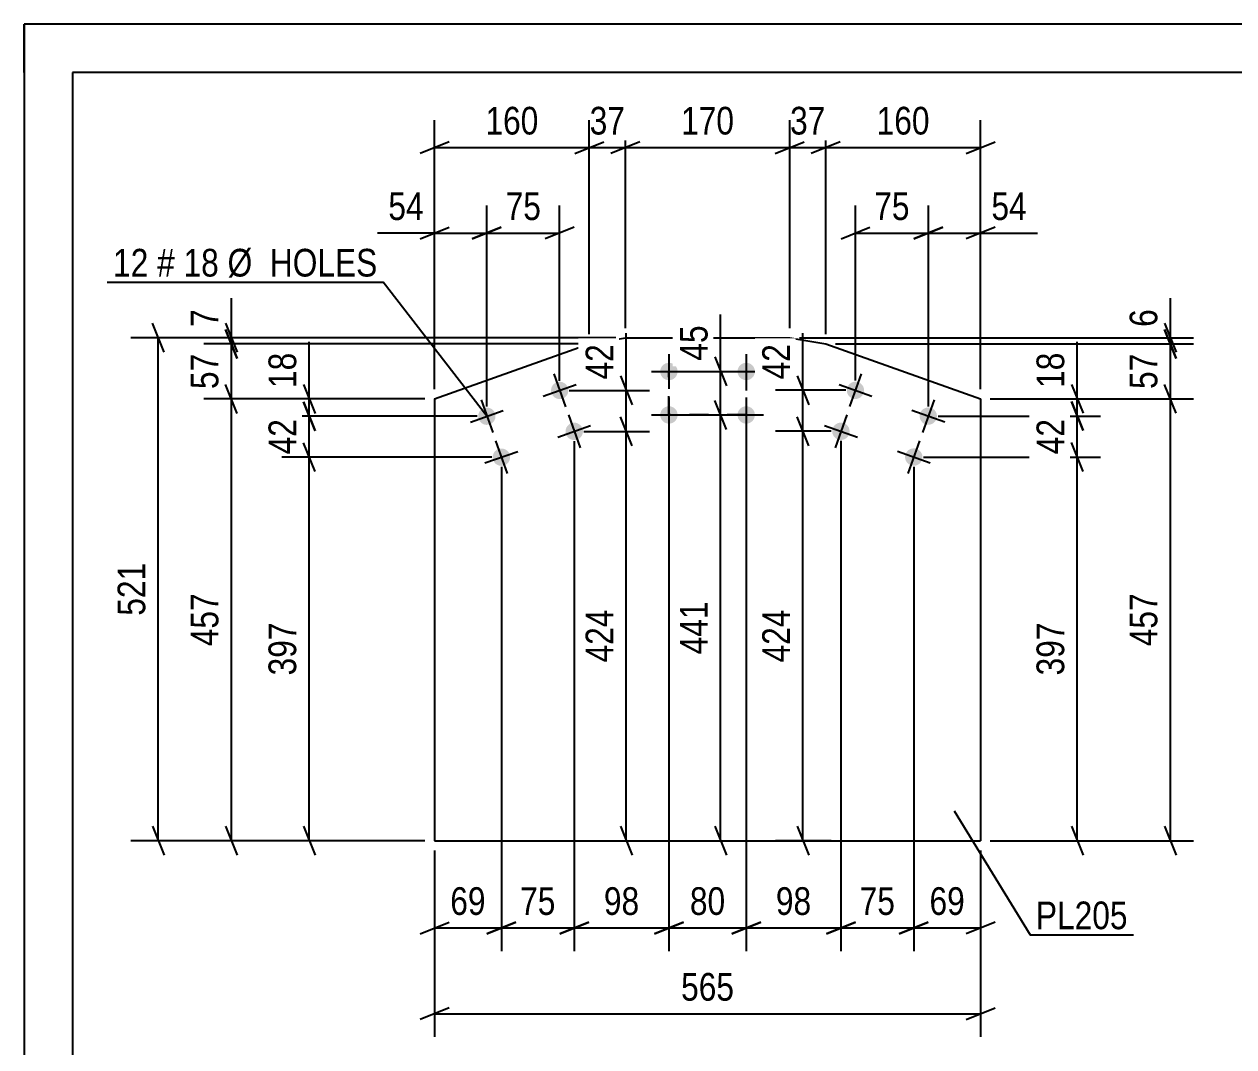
# Model space of a CAD drawing. Header units: millimetres. Extents: x 0 to 420, y 0 to 297.
# Drawn here: x 0 to 125.2, y 191.1 to 297 of the extents above; entities that cross this region are included whole.
import ezdxf

# ---------------------------------------------------------------- set-up
doc = ezdxf.new("R2010")
doc.units = ezdxf.units.MM
doc.linetypes.add('DXK_LINE_DOT2', pattern=[3.9198, 1.9599, -1.9599])
doc.styles.add('Arial Narrow', font='ARIALN.TTF', dxfattribs={"height": 0.2})

# ---------------------------------------------------------------- blocks, each defined once
blk = doc.blocks.new('Unknown-318934331-1115')
at = {"color": 5, "linetype": 'Continuous'}
for p, q in [((420, 297), (0, 297)), ((0, 297), (0, 0)), ((0, 292), (0, 297)), ((415, 292), (5, 292)), ((5, 292), (5, 5))]:
    blk.add_line(p, q, dxfattribs=at)
blk = doc.blocks.new('Bolt-318934331-9579 - 9576')
at = {"linetype": 'Continuous'}
for points in [[(67.63, 261.05, -1), (65.83, 261.05, -1)], [(75.63, 261.05, -1), (73.83, 261.05, -1)], [(67.63, 256.55, -1), (65.83, 256.55, -1)], [(75.63, 256.55, -1), (73.83, 256.55, -1)]]:
    blk.add_hatch(color=1, dxfattribs=at).paths.add_polyline_path(points)
at = {"color": 1, "linetype": 'Continuous'}
for p, q in [((66.73, 262.85), (66.73, 259.25)), ((74.73, 262.85), (74.73, 259.25)), ((64.93, 261.05), (68.53, 261.05)), ((72.93, 261.05), (76.53, 261.05)), ((66.73, 258.35), (66.73, 254.75)), ((74.73, 258.35), (74.73, 254.75)), ((64.93, 256.55), (68.53, 256.55)), ((72.93, 256.55), (76.53, 256.55))]:
    blk.add_line(p, q, dxfattribs=at)
blk = doc.blocks.new('Part-318934331-9577 - 9576')
at = {"color": 2, "linetype": 'Continuous'}
for p, q in [((58.49, 263.9), (62.23, 264.55)), ((62.23, 264.55), (79.23, 264.55)), ((79.23, 264.55), (82.96, 263.91)), ((42.47, 258.21), (58.49, 263.9)), ((82.96, 263.91), (98.99, 258.22)), ((42.47, 258.21), (42.47, 212.48)), ((98.99, 258.22), (98.99, 212.48)), ((42.47, 212.48), (98.99, 212.48))]:
    blk.add_line(p, q, dxfattribs=at)
blk = doc.blocks.new('Bolt-318934331-9578 - 9576')
at = {"linetype": 'Continuous'}
for points in [[(86.88, 258.8, -1), (85.19, 259.4, -1)], [(94.42, 256.13, -1), (92.73, 256.73, -1)], [(85.38, 254.56, -1), (83.68, 255.16, -1)], [(92.92, 251.89, -1), (91.22, 252.49, -1)]]:
    blk.add_hatch(color=1, dxfattribs=at).paths.add_polyline_path(points)
at = {"color": 1, "linetype": 'Continuous'}
for p, q in [((86.64, 260.8), (85.43, 257.41)), ((84.34, 259.7), (87.73, 258.5)), ((94.18, 258.12), (92.97, 254.73)), ((91.88, 257.03), (95.27, 255.83)), ((82.83, 255.46), (86.23, 254.26)), ((85.13, 256.56), (83.93, 253.16)), ((92.67, 253.88), (91.47, 250.49)), ((90.37, 252.79), (93.77, 251.58))]:
    blk.add_line(p, q, dxfattribs=at)
blk = doc.blocks.new('Bolt-318934331-9580 - 9576')
at = {"linetype": 'Continuous'}
for points in [[(56.27, 259.39, -1), (54.58, 258.79, -1)], [(48.73, 256.72, -1), (47.04, 256.12, -1)], [(57.78, 255.15, -1), (56.08, 254.55, -1)], [(50.24, 252.48, -1), (48.54, 251.88, -1)]]:
    blk.add_hatch(color=1, dxfattribs=at).paths.add_polyline_path(points)
at = {"color": 1, "linetype": 'Continuous'}
for p, q in [((54.82, 260.79), (56.03, 257.4)), ((53.73, 258.49), (57.12, 259.7)), ((47.28, 258.12), (48.49, 254.72)), ((46.19, 255.82), (49.58, 257.02)), ((55.23, 254.25), (58.62, 255.45)), ((56.33, 256.55), (57.53, 253.16)), ((48.79, 253.87), (49.99, 250.48)), ((47.69, 251.58), (51.08, 252.78))]:
    blk.add_line(p, q, dxfattribs=at)
blk = doc.blocks.new('Rectangle-318934331-12701 - 9576')
at = {"color": 1, "linetype": 'DXK_LINE_DOT2'}
blk.add_lwpolyline([(66.73, 261.05), (74.73, 261.05), (74.73, 256.55), (66.73, 256.55), (66.73, 261.05)], close=True, dxfattribs=at)
blk = doc.blocks.new('StraightDimension-318934331-12631 - 9576')
at = {"color": 7, "linetype": 'Continuous'}
for p, q in [((49.39, 251.18), (49.39, 201.05)), ((42.47, 211.48), (42.47, 201.05)), ((40.97, 202.85), (43.97, 204.05)), ((42.47, 203.45), (49.39, 203.45)), ((50.89, 204.05), (47.89, 202.85))]:
    blk.add_line(p, q, dxfattribs=at)
at = {"color": 0}
blk.add_wipeout([(48.36, 204.2), (48.36, 208.4), (43.5, 208.4), (43.5, 204.2)], dxfattribs=at)
at = {"color": 3, "style": 'Arial Narrow'}
blk.add_text('69', height=2.863, dxfattribs=at).set_placement((44.1, 204.8))
blk = doc.blocks.new('StraightDimension-318934331-12462 - 9576')
at = {"color": 7, "linetype": 'Continuous'}
for p, q in [((42.47, 259.21), (42.47, 278.23)), ((47.88, 257.42), (47.88, 278.23)), ((40.97, 274.78), (43.97, 275.98)), ((49.38, 275.98), (46.38, 274.78)), ((42.47, 275.38), (36.57, 275.38)), ((42.47, 275.38), (36.57, 275.38)), ((42.47, 275.38), (47.88, 275.38))]:
    blk.add_line(p, q, dxfattribs=at)
at = {"color": 0}
blk.add_wipeout([(41.95, 276.13), (41.95, 280.33), (37.09, 280.33), (37.09, 276.13)], dxfattribs=at)
at = {"color": 3, "style": 'Arial Narrow'}
blk.add_text('54', height=2.863, dxfattribs=at).set_placement((37.69, 276.73))
blk = doc.blocks.new('StraightDimension-318934331-12630 - 9576')
at = {"color": 7, "linetype": 'Continuous'}
for p, q in [((56.93, 253.85), (56.93, 201.05)), ((49.39, 251.18), (49.39, 201.05)), ((47.89, 202.85), (50.89, 204.05)), ((49.39, 203.45), (56.93, 203.45)), ((58.43, 204.05), (55.43, 202.85))]:
    blk.add_line(p, q, dxfattribs=at)
at = {"color": 0}
blk.add_wipeout([(55.59, 204.2), (55.59, 208.4), (50.73, 208.4), (50.73, 204.2)], dxfattribs=at)
at = {"color": 3, "style": 'Arial Narrow'}
blk.add_text('75', height=2.863, dxfattribs=at).set_placement((51.33, 204.8))
blk = doc.blocks.new('StraightDimension-318934331-12736 - 9576')
at = {"color": 7, "linetype": 'Continuous'}
for p, q in [((80.6, 259.1), (80.6, 265.01)), ((80.6, 259.1), (80.6, 265.01)), ((80, 260.6), (81.2, 257.6)), ((85.04, 259.1), (77.75, 259.1)), ((80.6, 254.86), (80.6, 259.1)), ((81.2, 253.36), (80, 256.36)), ((83.53, 254.86), (77.75, 254.86))]:
    blk.add_line(p, q, dxfattribs=at)
at = {"color": 0}
blk.add_wipeout([(79.85, 264.48), (75.65, 264.48), (75.65, 259.63), (79.85, 259.63)], dxfattribs=at)
at = {"color": 3, "style": 'Arial Narrow'}
blk.add_text('42', height=2.863, rotation=90.0002, dxfattribs=at).set_placement((79.25, 260.23))
blk = doc.blocks.new('StraightDimension-318934331-10166 - 9576')
at = {"color": 7, "linetype": 'Continuous'}
for p, q in [((42.47, 211.48), (42.47, 192.17)), ((98.99, 211.48), (98.99, 192.17)), ((43.97, 195.17), (40.97, 193.97)), ((42.47, 194.57), (98.99, 194.57)), ((97.49, 193.97), (100.49, 195.17))]:
    blk.add_line(p, q, dxfattribs=at)
at = {"color": 0}
blk.add_wipeout([(74.07, 195.32), (74.07, 199.52), (67.39, 199.52), (67.39, 195.32)], dxfattribs=at)
at = {"color": 3, "style": 'Arial Narrow'}
blk.add_text('565', height=2.863, dxfattribs=at).set_placement((67.99, 195.92))
blk = doc.blocks.new('StraightDimension-318934331-10180 - 9576')
at = {"color": 7, "linetype": 'Continuous'}
for p, q in [((22.05, 256.71), (20.85, 259.71)), ((41.47, 258.21), (18.6, 258.21)), ((21.45, 212.48), (21.45, 258.21)), ((20.85, 213.98), (22.05, 210.98)), ((41.47, 212.48), (18.6, 212.48))]:
    blk.add_line(p, q, dxfattribs=at)
at = {"color": 0}
blk.add_wipeout([(20.7, 238.69), (16.5, 238.69), (16.5, 232.01), (20.7, 232.01)], dxfattribs=at)
at = {"color": 3, "style": 'Arial Narrow'}
blk.add_text('457', height=2.863, rotation=90.0002, dxfattribs=at).set_placement((20.1, 232.61))
blk = doc.blocks.new('StraightDimension-318934331-10154 - 9576')
at = {"color": 7, "linetype": 'Continuous'}
for p, q in [((82.96, 264.91), (82.96, 287.08)), ((98.99, 259.22), (98.99, 287.08)), ((84.46, 284.83), (81.46, 283.63)), ((82.96, 284.23), (98.99, 284.23)), ((97.49, 283.63), (100.49, 284.83))]:
    blk.add_line(p, q, dxfattribs=at)
at = {"color": 0}
blk.add_wipeout([(94.32, 284.98), (94.32, 289.18), (87.63, 289.18), (87.63, 284.98)], dxfattribs=at)
at = {"color": 3, "style": 'Arial Narrow'}
blk.add_text('160', height=2.863, dxfattribs=at).set_placement((88.23, 285.58))
blk = doc.blocks.new('StraightDimension-318934331-12625 - 9576')
at = {"color": 7, "linetype": 'Continuous'}
for p, q in [((92.07, 251.19), (92.07, 201.05)), ((98.99, 211.48), (98.99, 201.05)), ((90.57, 202.85), (93.57, 204.05)), ((92.07, 203.45), (98.99, 203.45)), ((100.49, 204.05), (97.49, 202.85))]:
    blk.add_line(p, q, dxfattribs=at)
at = {"color": 0}
blk.add_wipeout([(97.96, 204.2), (97.96, 208.4), (93.1, 208.4), (93.1, 204.2)], dxfattribs=at)
at = {"color": 3, "style": 'Arial Narrow'}
blk.add_text('69', height=2.863, dxfattribs=at).set_placement((93.7, 204.8))
blk = doc.blocks.new('StraightDimension-318934331-10155 - 9576')
at = {"color": 7, "linetype": 'Continuous'}
for p, q in [((79.23, 265.55), (79.23, 287.08)), ((82.96, 264.91), (82.96, 287.08)), ((77.73, 283.63), (80.73, 284.83)), ((79.23, 284.23), (82.96, 284.23)), ((84.46, 284.83), (81.46, 283.63))]:
    blk.add_line(p, q, dxfattribs=at)
at = {"color": 0}
blk.add_wipeout([(83.53, 284.98), (83.53, 289.18), (78.67, 289.18), (78.67, 284.98)], dxfattribs=at)
at = {"color": 3, "style": 'Arial Narrow'}
blk.add_text('37', height=2.863, dxfattribs=at).set_placement((79.27, 285.58))
blk = doc.blocks.new('StraightDimension-318934331-10156 - 9576')
at = {"color": 7, "linetype": 'Continuous'}
for p, q in [((62.23, 265.55), (62.23, 287.08)), ((79.23, 265.55), (79.23, 287.08)), ((63.73, 284.83), (60.73, 283.63)), ((62.23, 284.23), (79.23, 284.23)), ((77.73, 283.63), (80.73, 284.83))]:
    blk.add_line(p, q, dxfattribs=at)
at = {"color": 0}
blk.add_wipeout([(74.07, 284.98), (74.07, 289.18), (67.39, 289.18), (67.39, 284.98)], dxfattribs=at)
at = {"color": 3, "style": 'Arial Narrow'}
blk.add_text('170', height=2.863, dxfattribs=at).set_placement((67.99, 285.58))
blk = doc.blocks.new('StraightDimension-318934331-10157 - 9576')
at = {"color": 7, "linetype": 'Continuous'}
for p, q in [((58.49, 264.9), (58.49, 287.08)), ((62.23, 265.55), (62.23, 287.08)), ((56.99, 283.63), (59.99, 284.83)), ((58.49, 284.23), (62.23, 284.23)), ((63.73, 284.83), (60.73, 283.63))]:
    blk.add_line(p, q, dxfattribs=at)
at = {"color": 0}
blk.add_wipeout([(62.79, 284.98), (62.79, 289.18), (57.93, 289.18), (57.93, 284.98)], dxfattribs=at)
at = {"color": 3, "style": 'Arial Narrow'}
blk.add_text('37', height=2.863, dxfattribs=at).set_placement((58.53, 285.58))
blk = doc.blocks.new('StraightDimension-318934331-10158 - 9576')
at = {"color": 7, "linetype": 'Continuous'}
for p, q in [((42.47, 259.21), (42.47, 287.08)), ((58.49, 264.9), (58.49, 287.08)), ((43.97, 284.83), (40.97, 283.63)), ((42.47, 284.23), (58.49, 284.23)), ((56.99, 283.63), (59.99, 284.83))]:
    blk.add_line(p, q, dxfattribs=at)
at = {"color": 0}
blk.add_wipeout([(53.83, 284.98), (53.83, 289.18), (47.14, 289.18), (47.14, 284.98)], dxfattribs=at)
at = {"color": 3, "style": 'Arial Narrow'}
blk.add_text('160', height=2.863, dxfattribs=at).set_placement((47.74, 285.58))
blk = doc.blocks.new('StraightDimension-318934331-12604 - 9576')
at = {"color": 7, "linetype": 'Continuous'}
for p, q in [((109.59, 250.69), (108.39, 253.69)), ((93.07, 252.19), (111.39, 252.19)), ((108.99, 212.48), (108.99, 252.19)), ((108.39, 213.98), (109.59, 210.98)), ((99.99, 212.48), (111.39, 212.48))]:
    blk.add_line(p, q, dxfattribs=at)
at = {"color": 0}
blk.add_wipeout([(108.24, 235.68), (104.04, 235.68), (104.04, 228.99), (108.24, 228.99)], dxfattribs=at)
at = {"color": 3, "style": 'Arial Narrow'}
blk.add_text('397', height=2.863, rotation=90.0002, dxfattribs=at).set_placement((107.64, 229.59))
blk = doc.blocks.new('StraightDimension-318934331-10170 - 9576')
at = {"color": 7, "linetype": 'Continuous'}
for p, q in [((118.63, 264.55), (118.63, 268.63)), ((118.63, 264.55), (118.63, 268.63)), ((118.03, 266.05), (119.23, 263.05)), ((80.23, 264.55), (121.03, 264.55)), ((119.23, 262.41), (118.03, 265.41)), ((118.63, 263.91), (118.63, 264.55)), ((83.96, 263.91), (121.03, 263.91))]:
    blk.add_line(p, q, dxfattribs=at)
at = {"color": 0}
blk.add_wipeout([(117.88, 268.1), (113.68, 268.1), (113.68, 265.07), (117.88, 265.07)], dxfattribs=at)
at = {"color": 3, "style": 'Arial Narrow'}
blk.add_text('6', height=2.86, rotation=90.0002, dxfattribs=at).set_placement((117.28, 265.67))
blk = doc.blocks.new('StraightDimension-318934331-12737 - 9576')
at = {"color": 7, "linetype": 'Continuous'}
for p, q in [((81.2, 253.36), (80, 256.36)), ((83.53, 254.86), (77.75, 254.86)), ((80.6, 212.48), (80.6, 254.86)), ((80, 213.98), (81.2, 210.98)), ((83.53, 212.48), (77.75, 212.48))]:
    blk.add_line(p, q, dxfattribs=at)
at = {"color": 0}
blk.add_wipeout([(79.85, 237.01), (75.65, 237.01), (75.65, 230.33), (79.85, 230.33)], dxfattribs=at)
at = {"color": 3, "style": 'Arial Narrow'}
blk.add_text('424', height=2.863, rotation=90.0002, dxfattribs=at).set_placement((79.25, 230.93))
blk = doc.blocks.new('StraightDimension-318934331-10171 - 9576')
at = {"color": 7, "linetype": 'Continuous'}
for p, q in [((118.03, 265.41), (119.23, 262.41)), ((83.96, 263.91), (121.03, 263.91)), ((118.63, 258.22), (118.63, 263.91)), ((119.23, 256.72), (118.03, 259.72)), ((99.99, 258.22), (121.03, 258.22))]:
    blk.add_line(p, q, dxfattribs=at)
at = {"color": 0}
blk.add_wipeout([(117.88, 263.49), (113.68, 263.49), (113.68, 258.64), (117.88, 258.64)], dxfattribs=at)
at = {"color": 3, "style": 'Arial Narrow'}
blk.add_text('57', height=2.863, rotation=90.0002, dxfattribs=at).set_placement((117.28, 259.24))
blk = doc.blocks.new('StraightDimension-318934331-12602 - 9576')
at = {"color": 7, "linetype": 'Continuous'}
for p, q in [((108.99, 258.22), (108.99, 264.13)), ((108.99, 258.22), (108.99, 264.13)), ((108.39, 259.72), (109.59, 256.72)), ((99.99, 258.22), (111.39, 258.22)), ((109.59, 254.93), (108.39, 257.93)), ((108.99, 256.43), (108.99, 258.22)), ((94.58, 256.43), (111.39, 256.43))]:
    blk.add_line(p, q, dxfattribs=at)
at = {"color": 0}
blk.add_wipeout([(108.24, 263.6), (104.04, 263.6), (104.04, 258.75), (108.24, 258.75)], dxfattribs=at)
at = {"color": 3, "style": 'Arial Narrow'}
blk.add_text('18', height=2.863, rotation=90.0002, dxfattribs=at).set_placement((107.64, 259.35))
blk = doc.blocks.new('StraightDimension-318934331-10172 - 9576')
at = {"color": 7, "linetype": 'Continuous'}
for p, q in [((119.23, 256.72), (118.03, 259.72)), ((99.99, 258.22), (121.03, 258.22)), ((118.63, 212.48), (118.63, 258.22)), ((118.03, 213.98), (119.23, 210.98)), ((99.99, 212.48), (121.03, 212.48))]:
    blk.add_line(p, q, dxfattribs=at)
at = {"color": 0}
blk.add_wipeout([(117.88, 238.69), (113.68, 238.69), (113.68, 232.01), (117.88, 232.01)], dxfattribs=at)
at = {"color": 3, "style": 'Arial Narrow'}
blk.add_text('457', height=2.863, rotation=90.0002, dxfattribs=at).set_placement((117.28, 232.61))
blk = doc.blocks.new('StraightDimension-318934331-10178 - 9576')
at = {"color": 7, "linetype": 'Continuous'}
for p, q in [((21.45, 264.55), (21.45, 268.63)), ((21.45, 264.55), (21.45, 268.63)), ((20.85, 266.05), (22.05, 263.05)), ((61.23, 264.55), (18.6, 264.55)), ((22.05, 262.4), (20.85, 265.4)), ((21.45, 263.9), (21.45, 264.55)), ((57.49, 263.9), (18.6, 263.9))]:
    blk.add_line(p, q, dxfattribs=at)
at = {"color": 0}
blk.add_wipeout([(20.7, 268.1), (16.5, 268.1), (16.5, 265.07), (20.7, 265.07)], dxfattribs=at)
at = {"color": 3, "style": 'Arial Narrow'}
blk.add_text('7', height=2.86, rotation=90.0002, dxfattribs=at).set_placement((20.1, 265.67))
blk = doc.blocks.new('StraightDimension-318934331-10179 - 9576')
at = {"color": 7, "linetype": 'Continuous'}
for p, q in [((20.85, 265.4), (22.05, 262.4)), ((57.49, 263.9), (18.6, 263.9)), ((21.45, 258.21), (21.45, 263.9)), ((22.05, 256.71), (20.85, 259.71)), ((41.47, 258.21), (18.6, 258.21))]:
    blk.add_line(p, q, dxfattribs=at)
at = {"color": 0}
blk.add_wipeout([(20.7, 263.48), (16.5, 263.48), (16.5, 258.63), (20.7, 258.63)], dxfattribs=at)
at = {"color": 3, "style": 'Arial Narrow'}
blk.add_text('57', height=2.863, rotation=90.0002, dxfattribs=at).set_placement((20.1, 259.23))
blk = doc.blocks.new('StraightDimension-318934331-10266 - 9576')
at = {"color": 7, "linetype": 'Continuous'}
for p, q in [((14.48, 263.05), (13.28, 266.05)), ((61.23, 264.55), (11.03, 264.55)), ((13.88, 212.48), (13.88, 264.55)), ((13.28, 213.98), (14.48, 210.98)), ((41.47, 212.48), (11.03, 212.48))]:
    blk.add_line(p, q, dxfattribs=at)
at = {"color": 0}
blk.add_wipeout([(13.13, 241.86), (8.93, 241.86), (8.93, 235.17), (13.13, 235.17)], dxfattribs=at)
at = {"color": 3, "style": 'Arial Narrow'}
blk.add_text('521', height=2.863, rotation=90.0002, dxfattribs=at).set_placement((12.53, 235.77))
blk = doc.blocks.new('StraightDimension-318934331-12456 - 9576')
at = {"color": 7, "linetype": 'Continuous'}
for p, q in [((93.58, 257.43), (93.58, 278.23)), ((98.99, 259.22), (98.99, 278.23)), ((92.08, 274.78), (95.08, 275.98)), ((100.49, 275.98), (97.49, 274.78)), ((93.58, 275.38), (98.99, 275.38)), ((98.99, 275.38), (104.89, 275.38)), ((98.99, 275.38), (104.89, 275.38))]:
    blk.add_line(p, q, dxfattribs=at)
at = {"color": 0}
blk.add_wipeout([(104.37, 276.13), (104.37, 280.33), (99.51, 280.33), (99.51, 276.13)], dxfattribs=at)
at = {"color": 3, "style": 'Arial Narrow'}
blk.add_text('54', height=2.863, dxfattribs=at).set_placement((100.11, 276.73))
blk = doc.blocks.new('StraightDimension-318934331-12578 - 9576')
at = {"color": 7, "linetype": 'Continuous'}
for p, q in [((29.5, 258.21), (29.5, 264.12)), ((29.5, 258.21), (29.5, 264.12)), ((28.9, 259.71), (30.1, 256.71)), ((41.47, 258.21), (26.65, 258.21)), ((30.1, 254.92), (28.9, 257.92)), ((29.5, 256.42), (29.5, 258.21)), ((46.88, 256.42), (26.65, 256.42))]:
    blk.add_line(p, q, dxfattribs=at)
at = {"color": 0}
blk.add_wipeout([(28.75, 263.59), (24.55, 263.59), (24.55, 258.74), (28.75, 258.74)], dxfattribs=at)
at = {"color": 3, "style": 'Arial Narrow'}
blk.add_text('18', height=2.863, rotation=90.0002, dxfattribs=at).set_placement((28.15, 259.34))
blk = doc.blocks.new('StraightDimension-318934331-12457 - 9576')
at = {"color": 7, "linetype": 'Continuous'}
for p, q in [((86.04, 260.1), (86.04, 278.23)), ((93.58, 257.43), (93.58, 278.23)), ((84.54, 274.78), (87.54, 275.98)), ((95.08, 275.98), (92.08, 274.78)), ((86.04, 275.38), (93.58, 275.38))]:
    blk.add_line(p, q, dxfattribs=at)
at = {"color": 0}
blk.add_wipeout([(92.23, 276.13), (92.23, 280.33), (87.38, 280.33), (87.38, 276.13)], dxfattribs=at)
at = {"color": 3, "style": 'Arial Narrow'}
blk.add_text('75', height=2.863, dxfattribs=at).set_placement((87.98, 276.73))
blk = doc.blocks.new('StraightDimension-318934331-12461 - 9576')
at = {"color": 7, "linetype": 'Continuous'}
for p, q in [((47.88, 257.42), (47.88, 278.23)), ((55.42, 260.09), (55.42, 278.23)), ((46.38, 274.78), (49.38, 275.98)), ((56.92, 275.98), (53.92, 274.78)), ((47.88, 275.38), (55.42, 275.38))]:
    blk.add_line(p, q, dxfattribs=at)
at = {"color": 0}
blk.add_wipeout([(54.08, 276.13), (54.08, 280.33), (49.23, 280.33), (49.23, 276.13)], dxfattribs=at)
at = {"color": 3, "style": 'Arial Narrow'}
blk.add_text('75', height=2.863, dxfattribs=at).set_placement((49.83, 276.73))
blk = doc.blocks.new('StraightDimension-318934331-12579 - 9576')
at = {"color": 7, "linetype": 'Continuous'}
for p, q in [((28.9, 257.92), (30.1, 254.92)), ((46.88, 256.42), (26.65, 256.42)), ((29.5, 252.18), (29.5, 256.42)), ((30.1, 250.68), (28.9, 253.68)), ((48.39, 252.18), (26.65, 252.18))]:
    blk.add_line(p, q, dxfattribs=at)
at = {"color": 0}
blk.add_wipeout([(28.75, 256.73), (24.55, 256.73), (24.55, 251.87), (28.75, 251.87)], dxfattribs=at)
at = {"color": 3, "style": 'Arial Narrow'}
blk.add_text('42', height=2.863, rotation=90.0002, dxfattribs=at).set_placement((28.15, 252.47))
blk = doc.blocks.new('StraightDimension-318934331-12580 - 9576')
at = {"color": 7, "linetype": 'Continuous'}
for p, q in [((30.1, 250.68), (28.9, 253.68)), ((48.39, 252.18), (26.65, 252.18)), ((29.5, 212.48), (29.5, 252.18)), ((28.9, 213.98), (30.1, 210.98)), ((41.47, 212.48), (26.65, 212.48))]:
    blk.add_line(p, q, dxfattribs=at)
at = {"color": 0}
blk.add_wipeout([(28.75, 235.67), (24.55, 235.67), (24.55, 228.99), (28.75, 228.99)], dxfattribs=at)
at = {"color": 3, "style": 'Arial Narrow'}
blk.add_text('397', height=2.863, rotation=90.0002, dxfattribs=at).set_placement((28.15, 229.59))
blk = doc.blocks.new('StraightDimension-318934331-12603 - 9576')
at = {"color": 7, "linetype": 'Continuous'}
for p, q in [((108.39, 257.93), (109.59, 254.93)), ((94.58, 256.43), (111.39, 256.43)), ((108.99, 252.19), (108.99, 256.43)), ((109.59, 250.69), (108.39, 253.69)), ((93.07, 252.19), (111.39, 252.19))]:
    blk.add_line(p, q, dxfattribs=at)
at = {"color": 0}
blk.add_wipeout([(108.24, 256.74), (104.04, 256.74), (104.04, 251.88), (108.24, 251.88)], dxfattribs=at)
at = {"color": 3, "style": 'Arial Narrow'}
blk.add_text('42', height=2.863, rotation=90.0002, dxfattribs=at).set_placement((107.64, 252.48))
blk = doc.blocks.new('StraightDimension-318934331-12626 - 9576')
at = {"color": 7, "linetype": 'Continuous'}
for p, q in [((84.53, 253.86), (84.53, 201.05)), ((92.07, 251.19), (92.07, 201.05)), ((83.03, 202.85), (86.03, 204.05)), ((84.53, 203.45), (92.07, 203.45)), ((93.57, 204.05), (90.57, 202.85))]:
    blk.add_line(p, q, dxfattribs=at)
at = {"color": 0}
blk.add_wipeout([(90.73, 204.2), (90.73, 208.4), (85.87, 208.4), (85.87, 204.2)], dxfattribs=at)
at = {"color": 3, "style": 'Arial Narrow'}
blk.add_text('75', height=2.863, dxfattribs=at).set_placement((86.47, 204.8))
blk = doc.blocks.new('StraightDimension-318934331-12627 - 9576')
at = {"color": 7, "linetype": 'Continuous'}
for p, q in [((74.73, 255.55), (74.73, 201.05)), ((84.53, 253.86), (84.53, 201.05)), ((73.23, 202.85), (76.23, 204.05)), ((74.73, 203.45), (84.53, 203.45)), ((86.03, 204.05), (83.03, 202.85))]:
    blk.add_line(p, q, dxfattribs=at)
at = {"color": 0}
blk.add_wipeout([(82.06, 204.2), (82.06, 208.4), (77.2, 208.4), (77.2, 204.2)], dxfattribs=at)
at = {"color": 3, "style": 'Arial Narrow'}
blk.add_text('98', height=2.863, dxfattribs=at).set_placement((77.8, 204.8))
blk = doc.blocks.new('StraightDimension-318934331-12628 - 9576')
at = {"color": 7, "linetype": 'Continuous'}
for p, q in [((66.73, 255.55), (66.73, 201.05)), ((74.73, 255.55), (74.73, 201.05)), ((65.23, 202.85), (68.23, 204.05)), ((66.73, 203.45), (74.73, 203.45)), ((76.23, 204.05), (73.23, 202.85))]:
    blk.add_line(p, q, dxfattribs=at)
at = {"color": 0}
blk.add_wipeout([(73.16, 204.2), (73.16, 208.4), (68.3, 208.4), (68.3, 204.2)], dxfattribs=at)
at = {"color": 3, "style": 'Arial Narrow'}
blk.add_text('80', height=2.863, dxfattribs=at).set_placement((68.9, 204.8))
blk = doc.blocks.new('StraightDimension-318934331-12629 - 9576')
at = {"color": 7, "linetype": 'Continuous'}
for p, q in [((66.73, 255.55), (66.73, 201.05)), ((56.93, 253.85), (56.93, 201.05)), ((55.43, 202.85), (58.43, 204.05)), ((56.93, 203.45), (66.73, 203.45)), ((68.23, 204.05), (65.23, 202.85))]:
    blk.add_line(p, q, dxfattribs=at)
at = {"color": 0}
blk.add_wipeout([(64.26, 204.2), (64.26, 208.4), (59.4, 208.4), (59.4, 204.2)], dxfattribs=at)
at = {"color": 3, "style": 'Arial Narrow'}
blk.add_text('98', height=2.863, dxfattribs=at).set_placement((60, 204.8))
blk = doc.blocks.new('StraightDimension-318934331-12678 - 9576')
at = {"color": 7, "linetype": 'Continuous'}
for p, q in [((62.32, 259.09), (62.32, 265)), ((62.32, 259.09), (62.32, 265)), ((61.72, 260.59), (62.92, 257.59)), ((56.42, 259.09), (64.72, 259.09)), ((62.32, 254.85), (62.32, 259.09)), ((62.92, 253.35), (61.72, 256.35)), ((57.93, 254.85), (64.72, 254.85))]:
    blk.add_line(p, q, dxfattribs=at)
at = {"color": 0}
blk.add_wipeout([(61.57, 264.47), (57.37, 264.47), (57.37, 259.62), (61.57, 259.62)], dxfattribs=at)
at = {"color": 3, "style": 'Arial Narrow'}
blk.add_text('42', height=2.863, rotation=90.0002, dxfattribs=at).set_placement((60.97, 260.22))
blk = doc.blocks.new('StraightDimension-318934331-12679 - 9576')
at = {"color": 7, "linetype": 'Continuous'}
for p, q in [((62.92, 253.35), (61.72, 256.35)), ((57.93, 254.85), (64.72, 254.85)), ((62.32, 212.48), (62.32, 254.85)), ((61.72, 213.98), (62.92, 210.98)), ((57.93, 212.48), (64.72, 212.48))]:
    blk.add_line(p, q, dxfattribs=at)
at = {"color": 0}
blk.add_wipeout([(61.57, 237.01), (57.37, 237.01), (57.37, 230.33), (61.57, 230.33)], dxfattribs=at)
at = {"color": 3, "style": 'Arial Narrow'}
blk.add_text('424', height=2.863, rotation=90.0002, dxfattribs=at).set_placement((60.97, 230.93))
blk = doc.blocks.new('StraightDimension-318934331-12712 - 9576')
at = {"color": 7, "linetype": 'Continuous'}
for p, q in [((72.08, 261.05), (72.08, 266.95)), ((72.08, 261.05), (72.08, 266.95)), ((71.48, 262.55), (72.68, 259.55)), ((67.73, 261.05), (74.48, 261.05)), ((72.08, 256.55), (72.08, 261.05)), ((72.68, 255.05), (71.48, 258.05)), ((67.73, 256.55), (74.48, 256.55))]:
    blk.add_line(p, q, dxfattribs=at)
at = {"color": 0}
blk.add_wipeout([(71.33, 266.43), (67.13, 266.43), (67.13, 261.57), (71.33, 261.57)], dxfattribs=at)
at = {"color": 3, "style": 'Arial Narrow'}
blk.add_text('45', height=2.863, rotation=90.0002, dxfattribs=at).set_placement((70.73, 262.17))
blk = doc.blocks.new('StraightDimension-318934331-12713 - 9576')
at = {"color": 7, "linetype": 'Continuous'}
for p, q in [((72.68, 255.05), (71.48, 258.05)), ((67.73, 256.55), (74.48, 256.55)), ((72.08, 212.48), (72.08, 256.55)), ((71.48, 213.98), (72.68, 210.98)), ((67.73, 212.48), (74.48, 212.48))]:
    blk.add_line(p, q, dxfattribs=at)
at = {"color": 0}
blk.add_wipeout([(71.33, 237.86), (67.13, 237.86), (67.13, 231.17), (71.33, 231.17)], dxfattribs=at)
at = {"color": 3, "style": 'Arial Narrow'}
blk.add_text('441', height=2.863, rotation=90.0002, dxfattribs=at).set_placement((70.73, 231.77))
blk = doc.blocks.new('MarkSet-318934331-12416 - 9576')
at = {"color": 0}
for points in [[(12.86, 270.88), (12.86, 273.88), (9.2, 273.88), (9.2, 270.88)], [(15.59, 270.88), (15.59, 273.88), (13.76, 273.88), (13.76, 270.88)], [(20.15, 270.88), (20.15, 273.88), (16.49, 273.88), (16.49, 270.88)], [(36.57, 270.88), (36.57, 273.88), (21.05, 273.88), (21.05, 270.88)]]:
    blk.add_wipeout(points, dxfattribs=at)
for points in [[(12.86, 270.88), (12.86, 273.88), (9.2, 273.88), (9.2, 270.88)], [(15.59, 270.88), (15.59, 273.88), (13.76, 273.88), (13.76, 270.88)], [(20.15, 270.88), (20.15, 273.88), (16.49, 273.88), (16.49, 270.88)], [(36.57, 270.88), (36.57, 273.88), (21.05, 273.88), (21.05, 270.88)]]:
    blk.add_wipeout(points, dxfattribs=at)
at = {"color": 7, "linetype": 'Continuous'}
for p in [(8.6, 270.28), (47.88, 256.42)]:
    blk.add_line(p, (37.17, 270.28), dxfattribs=at)
at = {"color": 3, "style": 'Arial Narrow'}
for s, height, p in [('12', 2.863, (9.2, 270.88)), ('#', 2.86, (13.76, 270.88)), ('18', 2.863, (16.49, 270.88)), ('Ø  HOLES', 2.863, (21.05, 270.88))]:
    blk.add_text(s, height=height, dxfattribs=at).set_placement(p)
blk = doc.blocks.new('Mark-318934331-10506 - 9576')
at = {"color": 0}
blk.add_wipeout([(114.22, 203.32), (114.22, 206.32), (104.71, 206.32), (104.71, 203.32)], dxfattribs=at)
blk.add_wipeout([(114.22, 203.32), (114.22, 206.32), (104.71, 206.32), (104.71, 203.32)], dxfattribs=at)
at = {"color": 30, "linetype": 'Continuous'}
for p, q in [((96.24, 215.58), (104.11, 202.72)), ((104.11, 202.72), (114.82, 202.72))]:
    blk.add_line(p, q, dxfattribs=at)
at = {"color": 3, "style": 'Arial Narrow'}
blk.add_text('PL205', height=2.863, dxfattribs=at).set_placement((104.71, 203.32))

msp = doc.modelspace()

# ---------------------------------------------------------------- block references
for name in ['Unknown-318934331-1115', 'Part-318934331-9577 - 9576', 'Bolt-318934331-9579 - 9576', 'Bolt-318934331-9580 - 9576', 'Rectangle-318934331-12701 - 9576', 'Bolt-318934331-9578 - 9576']:
    msp.add_blockref(name, (0, 0))

# ---------------------------------------------------------------- next in the draw order: block references
for name in ['StraightDimension-318934331-12462 - 9576', 'StraightDimension-318934331-12736 - 9576', 'StraightDimension-318934331-12631 - 9576']:
    msp.add_blockref(name, (0, 0))

# ---------------------------------------------------------------- next in the draw order: block references
for name in ['StraightDimension-318934331-10154 - 9576', 'StraightDimension-318934331-12630 - 9576']:
    msp.add_blockref(name, (0, 0))

# ---------------------------------------------------------------- next in the draw order: block references
for name in ['StraightDimension-318934331-10155 - 9576', 'StraightDimension-318934331-10166 - 9576']:
    msp.add_blockref(name, (0, 0))

# ---------------------------------------------------------------- next in the draw order: block references
for name in ['StraightDimension-318934331-10156 - 9576', 'StraightDimension-318934331-10180 - 9576', 'StraightDimension-318934331-12737 - 9576', 'StraightDimension-318934331-12625 - 9576']:
    msp.add_blockref(name, (0, 0))

# ---------------------------------------------------------------- next in the draw order: block references
for name in ['StraightDimension-318934331-10157 - 9576', 'StraightDimension-318934331-10170 - 9576', 'StraightDimension-318934331-12604 - 9576']:
    msp.add_blockref(name, (0, 0))

# ---------------------------------------------------------------- next in the draw order: block references
for name in ['StraightDimension-318934331-10158 - 9576', 'StraightDimension-318934331-10171 - 9576']:
    msp.add_blockref(name, (0, 0))

# ---------------------------------------------------------------- next in the draw order: block references
for name in ['StraightDimension-318934331-10178 - 9576', 'StraightDimension-318934331-12602 - 9576']:
    msp.add_blockref(name, (0, 0))

# ---------------------------------------------------------------- next in the draw order: block references
for name in ['StraightDimension-318934331-10179 - 9576', 'StraightDimension-318934331-10172 - 9576']:
    msp.add_blockref(name, (0, 0))

# ---------------------------------------------------------------- next in the draw order: block references
for name in ['StraightDimension-318934331-12456 - 9576', 'StraightDimension-318934331-10266 - 9576', 'Mark-318934331-10506 - 9576']:
    msp.add_blockref(name, (0, 0))

# ---------------------------------------------------------------- next in the draw order: block references
for name in ['StraightDimension-318934331-12457 - 9576', 'StraightDimension-318934331-12578 - 9576']:
    msp.add_blockref(name, (0, 0))

# ---------------------------------------------------------------- next in the draw order: block references
for name in ['StraightDimension-318934331-12461 - 9576', 'StraightDimension-318934331-12603 - 9576']:
    msp.add_blockref(name, (0, 0))

# ---------------------------------------------------------------- next in the draw order: block references
for name in ['StraightDimension-318934331-12579 - 9576', 'StraightDimension-318934331-12626 - 9576']:
    msp.add_blockref(name, (0, 0))

# ---------------------------------------------------------------- next in the draw order: block references
for name in ['MarkSet-318934331-12416 - 9576', 'StraightDimension-318934331-12627 - 9576', 'StraightDimension-318934331-12580 - 9576']:
    msp.add_blockref(name, (0, 0))

# ---------------------------------------------------------------- next in the draw order: block references
msp.add_blockref('StraightDimension-318934331-12628 - 9576', (0, 0))

# ---------------------------------------------------------------- next in the draw order: block references
msp.add_blockref('StraightDimension-318934331-12629 - 9576', (0, 0))

# ---------------------------------------------------------------- next in the draw order: block references
for name in ['StraightDimension-318934331-12712 - 9576', 'StraightDimension-318934331-12678 - 9576']:
    msp.add_blockref(name, (0, 0))

# ---------------------------------------------------------------- next in the draw order: block references
for name in ['StraightDimension-318934331-12713 - 9576', 'StraightDimension-318934331-12679 - 9576']:
    msp.add_blockref(name, (0, 0))

doc.saveas('drawing.dxf')
